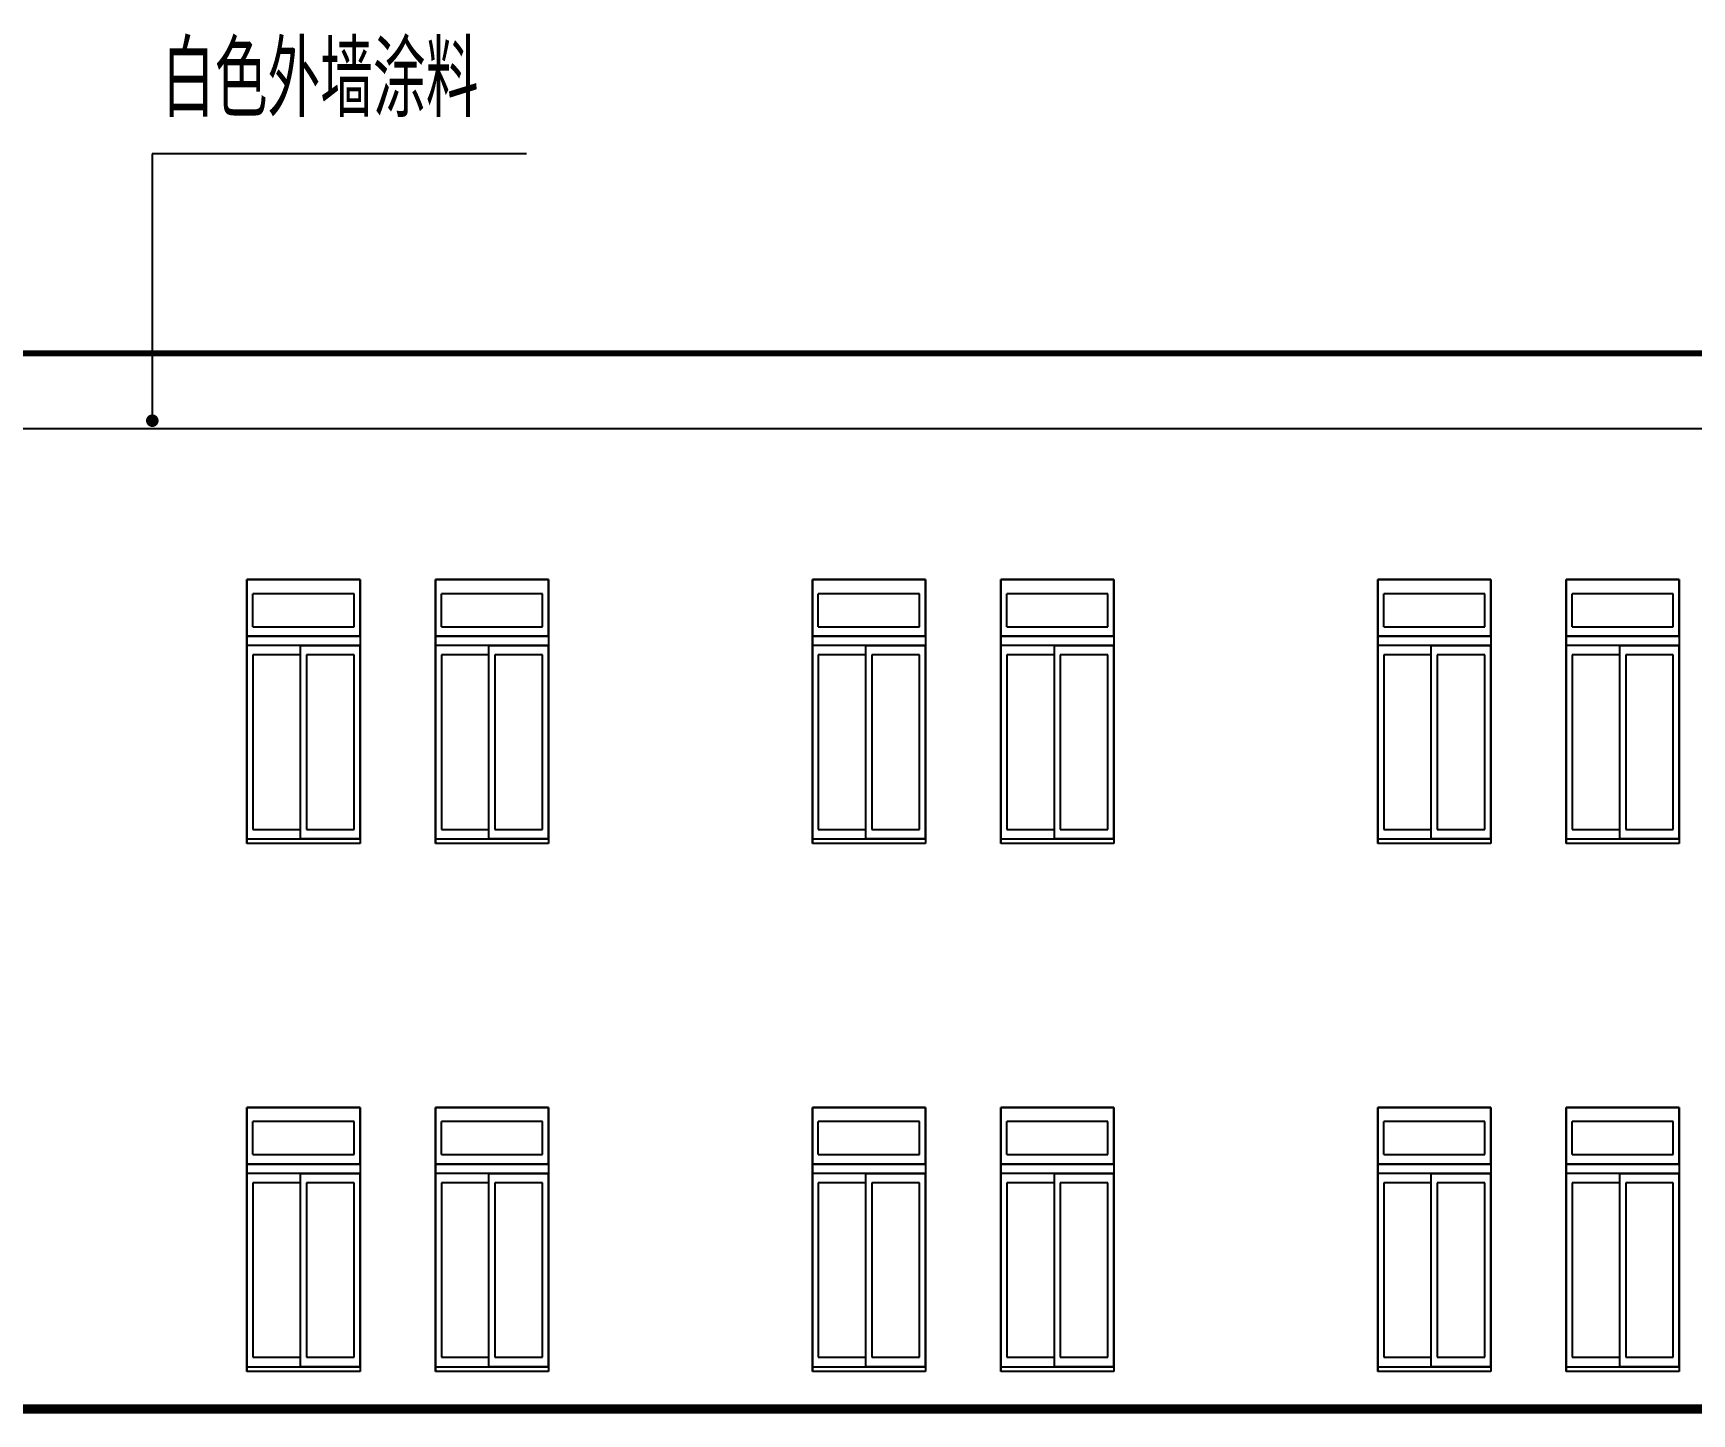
# Model space of a CAD drawing. Extents: x -55219 to 470149, y 494712 to 780039.
# Drawn here: x 2615 to 15817, y 523616 to 534600 of the extents above; entities that cross this region are included whole.
import ezdxf

# ---------------------------------------------------------------- set-up
doc = ezdxf.new("R2010")
doc.units = 0
doc.header["$LTSCALE"] = 1500
doc.header["$MEASUREMENT"] = 0
doc.layers.add('LVTRY', color=6, linetype='CONTINUOUS')
doc.styles.add('_HZTXT', font='txt.shx', dxfattribs={"width": 0.8, "bigfont": 'hztxt.shx'})

msp = doc.modelspace()

# ---------------------------------------------------------------- linework, layer by layer
at = {"layer": 'LVTRY', "color": 7}
for p, q in [((3563.5, 533640.7), (3563.5, 531517.1)), ((6540.5, 533640.7), (3563.5, 533640.7)), ((39766.9, 531453.3), (-15033.1, 531453.3)), ((4316.9, 529803.3), (4316.9, 530253.3)), ((4316.9, 529803.3), (4316.9, 530253.3)), ((4316.9, 530253.3), (4316.9, 529803.3)), ((4316.9, 529803.3), (4316.9, 530253.3)), ((4316.9, 530253.3), (4316.9, 529803.3)), ((5216.9, 530253.3), (4316.9, 530253.3)), ((5216.9, 530253.3), (4316.9, 530253.3)), ((4316.9, 530253.3), (5216.9, 530253.3)), ((5216.9, 530253.3), (4316.9, 530253.3)), ((5216.9, 530253.3), (4316.9, 530253.3)), ((4316.9, 530253.3), (4316.9, 528153.3)), ((4316.9, 530253.3), (4316.9, 529803.3)), ((4316.9, 530253.3), (4316.9, 529803.3)), ((4316.9, 530253.3), (4316.9, 529803.3)), ((4316.9, 530253.3), (4316.9, 529803.3)), ((4316.9, 529803.3), (4316.9, 530253.3)), ((4316.9, 530253.3), (4316.9, 528153.3)), ((5216.9, 530253.3), (5216.9, 529803.3)), ((5216.9, 530253.3), (5216.9, 529803.3)), ((5216.9, 530253.3), (5216.9, 529803.3)), ((5216.9, 530253.3), (5216.9, 529803.3)), ((5216.9, 529803.3), (5216.9, 530253.3)), ((5216.9, 530253.3), (5216.9, 528153.3)), ((5816.9, 529803.3), (5816.9, 530253.3)), ((5816.9, 529803.3), (5816.9, 530253.3)), ((5816.9, 530253.3), (5816.9, 529803.3)), ((5816.9, 529803.3), (5816.9, 530253.3)), ((5816.9, 530253.3), (5816.9, 529803.3)), ((6716.9, 530253.3), (5816.9, 530253.3)), ((6716.9, 530253.3), (5816.9, 530253.3)), ((5816.9, 530253.3), (6716.9, 530253.3)), ((6716.9, 530253.3), (5816.9, 530253.3)), ((6716.9, 530253.3), (5816.9, 530253.3)), ((5816.9, 530253.3), (5816.9, 528153.3)), ((6716.9, 530253.3), (6716.9, 529803.3)), ((6716.9, 530253.3), (6716.9, 529803.3)), ((6716.9, 530253.3), (6716.9, 529803.3)), ((6716.9, 530253.3), (6716.9, 529803.3)), ((6716.9, 529803.3), (6716.9, 530253.3)), ((6716.9, 530253.3), (6716.9, 528153.3)), ((8816.9, 529803.3), (8816.9, 530253.3)), ((8816.9, 529803.3), (8816.9, 530253.3)), ((8816.9, 530253.3), (8816.9, 529803.3)), ((8816.9, 529803.3), (8816.9, 530253.3)), ((8816.9, 530253.3), (8816.9, 529803.3)), ((9716.9, 530253.3), (8816.9, 530253.3)), ((9716.9, 530253.3), (8816.9, 530253.3)), ((8816.9, 530253.3), (9716.9, 530253.3)), ((9716.9, 530253.3), (8816.9, 530253.3)), ((9716.9, 530253.3), (8816.9, 530253.3)), ((8816.9, 530253.3), (8816.9, 528153.3)), ((8816.9, 530253.3), (8816.9, 529803.3)), ((8816.9, 530253.3), (8816.9, 529803.3)), ((8816.9, 530253.3), (8816.9, 529803.3)), ((8816.9, 530253.3), (8816.9, 529803.3)), ((8816.9, 529803.3), (8816.9, 530253.3)), ((8816.9, 530253.3), (8816.9, 528153.3)), ((9716.9, 530253.3), (9716.9, 529803.3)), ((9716.9, 530253.3), (9716.9, 529803.3)), ((9716.9, 530253.3), (9716.9, 529803.3)), ((9716.9, 530253.3), (9716.9, 529803.3)), ((9716.9, 529803.3), (9716.9, 530253.3)), ((9716.9, 530253.3), (9716.9, 528153.3)), ((10316.9, 529803.3), (10316.9, 530253.3)), ((10316.9, 529803.3), (10316.9, 530253.3)), ((10316.9, 530253.3), (10316.9, 529803.3)), ((10316.9, 529803.3), (10316.9, 530253.3)), ((10316.9, 530253.3), (10316.9, 529803.3)), ((11216.9, 530253.3), (10316.9, 530253.3)), ((11216.9, 530253.3), (10316.9, 530253.3)), ((10316.9, 530253.3), (11216.9, 530253.3)), ((11216.9, 530253.3), (10316.9, 530253.3)), ((11216.9, 530253.3), (10316.9, 530253.3)), ((10316.9, 530253.3), (10316.9, 528153.3)), ((11216.9, 530253.3), (11216.9, 529803.3)), ((11216.9, 530253.3), (11216.9, 529803.3)), ((11216.9, 530253.3), (11216.9, 529803.3)), ((11216.9, 530253.3), (11216.9, 529803.3)), ((11216.9, 529803.3), (11216.9, 530253.3)), ((11216.9, 530253.3), (11216.9, 528153.3)), ((13316.9, 529803.3), (13316.9, 530253.3)), ((13316.9, 529803.3), (13316.9, 530253.3)), ((13316.9, 530253.3), (13316.9, 529803.3)), ((13316.9, 529803.3), (13316.9, 530253.3)), ((13316.9, 530253.3), (13316.9, 529803.3)), ((14216.9, 530253.3), (13316.9, 530253.3)), ((14216.9, 530253.3), (13316.9, 530253.3)), ((13316.9, 530253.3), (14216.9, 530253.3)), ((14216.9, 530253.3), (13316.9, 530253.3)), ((14216.9, 530253.3), (13316.9, 530253.3)), ((13316.9, 530253.3), (13316.9, 528153.3)), ((13316.9, 530253.3), (13316.9, 529803.3)), ((13316.9, 530253.3), (13316.9, 529803.3)), ((13316.9, 530253.3), (13316.9, 529803.3)), ((13316.9, 530253.3), (13316.9, 529803.3)), ((13316.9, 529803.3), (13316.9, 530253.3)), ((13316.9, 530253.3), (13316.9, 528153.3)), ((14216.9, 530253.3), (14216.9, 529803.3)), ((14216.9, 530253.3), (14216.9, 529803.3)), ((14216.9, 530253.3), (14216.9, 529803.3)), ((14216.9, 530253.3), (14216.9, 529803.3)), ((14216.9, 529803.3), (14216.9, 530253.3)), ((14216.9, 530253.3), (14216.9, 528153.3)), ((14816.9, 529803.3), (14816.9, 530253.3)), ((14816.9, 529803.3), (14816.9, 530253.3)), ((14816.9, 530253.3), (14816.9, 529803.3)), ((14816.9, 529803.3), (14816.9, 530253.3)), ((14816.9, 530253.3), (14816.9, 529803.3)), ((15716.9, 530253.3), (14816.9, 530253.3)), ((15716.9, 530253.3), (14816.9, 530253.3)), ((14816.9, 530253.3), (15716.9, 530253.3)), ((15716.9, 530253.3), (14816.9, 530253.3)), ((15716.9, 530253.3), (14816.9, 530253.3)), ((14816.9, 530253.3), (14816.9, 528153.3)), ((15716.9, 530253.3), (15716.9, 529803.3)), ((15716.9, 530253.3), (15716.9, 529803.3)), ((15716.9, 530253.3), (15716.9, 529803.3)), ((15716.9, 530253.3), (15716.9, 529803.3)), ((15716.9, 529803.3), (15716.9, 530253.3)), ((15716.9, 530253.3), (15716.9, 528153.3)), ((4364.2, 529878.3), (4364.2, 530140.8)), ((4364.2, 529878.3), (4364.2, 530140.8)), ((5169.5, 530140.8), (4364.2, 530140.8)), ((5169.5, 530140.8), (4364.2, 530140.8)), ((5169.5, 529878.3), (5169.5, 530140.8)), ((5169.5, 529878.3), (5169.5, 530140.8)), ((5864.2, 529878.3), (5864.2, 530140.8)), ((5864.2, 529878.3), (5864.2, 530140.8)), ((6669.5, 530140.8), (5864.2, 530140.8)), ((6669.5, 530140.8), (5864.2, 530140.8)), ((6669.5, 529878.3), (6669.5, 530140.8)), ((6669.5, 529878.3), (6669.5, 530140.8)), ((8864.2, 529878.3), (8864.2, 530140.8)), ((8864.2, 529878.3), (8864.2, 530140.8)), ((9669.5, 530140.8), (8864.2, 530140.8)), ((9669.5, 530140.8), (8864.2, 530140.8)), ((9669.5, 529878.3), (9669.5, 530140.8)), ((9669.5, 529878.3), (9669.5, 530140.8)), ((10364.2, 529878.3), (10364.2, 530140.8)), ((10364.2, 529878.3), (10364.2, 530140.8)), ((11169.5, 530140.8), (10364.2, 530140.8)), ((11169.5, 530140.8), (10364.2, 530140.8)), ((11169.5, 529878.3), (11169.5, 530140.8)), ((11169.5, 529878.3), (11169.5, 530140.8)), ((13364.2, 529878.3), (13364.2, 530140.8)), ((13364.2, 529878.3), (13364.2, 530140.8)), ((14169.5, 530140.8), (13364.2, 530140.8)), ((14169.5, 530140.8), (13364.2, 530140.8)), ((14169.5, 529878.3), (14169.5, 530140.8)), ((14169.5, 529878.3), (14169.5, 530140.8)), ((14864.2, 529878.3), (14864.2, 530140.8)), ((14864.2, 529878.3), (14864.2, 530140.8)), ((15669.5, 530140.8), (14864.2, 530140.8)), ((15669.5, 530140.8), (14864.2, 530140.8)), ((15669.5, 529878.3), (15669.5, 530140.8)), ((15669.5, 529878.3), (15669.5, 530140.8)), ((5216.9, 529803.3), (4316.9, 529803.3)), ((5216.9, 529803.3), (4316.9, 529803.3)), ((4316.9, 529803.3), (5216.9, 529803.3)), ((4316.9, 528153.3), (4316.9, 529803.3)), ((4316.9, 528153.3), (4316.9, 529803.3)), ((4364.2, 529878.3), (5169.5, 529878.3)), ((4364.2, 529878.3), (5169.5, 529878.3)), ((5216.9, 529803.3), (5216.9, 528153.3)), ((5216.9, 529803.3), (5216.9, 528153.3)), ((6716.9, 529803.3), (5816.9, 529803.3)), ((6716.9, 529803.3), (5816.9, 529803.3)), ((5816.9, 529803.3), (6716.9, 529803.3)), ((5816.9, 528153.3), (5816.9, 529803.3)), ((5816.9, 528153.3), (5816.9, 529803.3)), ((5864.2, 529878.3), (6669.5, 529878.3)), ((5864.2, 529878.3), (6669.5, 529878.3)), ((6716.9, 529803.3), (6716.9, 528153.3)), ((6716.9, 529803.3), (6716.9, 528153.3)), ((9716.9, 529803.3), (8816.9, 529803.3)), ((9716.9, 529803.3), (8816.9, 529803.3)), ((8816.9, 529803.3), (9716.9, 529803.3)), ((8816.9, 528153.3), (8816.9, 529803.3)), ((8816.9, 528153.3), (8816.9, 529803.3)), ((8864.2, 529878.3), (9669.5, 529878.3)), ((8864.2, 529878.3), (9669.5, 529878.3)), ((9716.9, 529803.3), (9716.9, 528153.3)), ((9716.9, 529803.3), (9716.9, 528153.3)), ((11216.9, 529803.3), (10316.9, 529803.3)), ((11216.9, 529803.3), (10316.9, 529803.3)), ((10316.9, 529803.3), (11216.9, 529803.3)), ((10316.9, 528153.3), (10316.9, 529803.3)), ((10316.9, 528153.3), (10316.9, 529803.3)), ((10364.2, 529878.3), (11169.5, 529878.3)), ((10364.2, 529878.3), (11169.5, 529878.3)), ((11216.9, 529803.3), (11216.9, 528153.3)), ((11216.9, 529803.3), (11216.9, 528153.3)), ((14216.9, 529803.3), (13316.9, 529803.3)), ((14216.9, 529803.3), (13316.9, 529803.3)), ((13316.9, 529803.3), (14216.9, 529803.3)), ((13316.9, 528153.3), (13316.9, 529803.3)), ((13316.9, 528153.3), (13316.9, 529803.3)), ((13364.2, 529878.3), (14169.5, 529878.3)), ((13364.2, 529878.3), (14169.5, 529878.3)), ((14216.9, 529803.3), (14216.9, 528153.3)), ((14216.9, 529803.3), (14216.9, 528153.3)), ((15716.9, 529803.3), (14816.9, 529803.3)), ((15716.9, 529803.3), (14816.9, 529803.3)), ((14816.9, 529803.3), (15716.9, 529803.3)), ((14816.9, 528153.3), (14816.9, 529803.3)), ((14816.9, 528153.3), (14816.9, 529803.3)), ((14864.2, 529878.3), (15669.5, 529878.3)), ((14864.2, 529878.3), (15669.5, 529878.3)), ((15716.9, 529803.3), (15716.9, 528153.3)), ((15716.9, 529803.3), (15716.9, 528153.3)), ((5216.9, 529728.3), (4316.9, 529728.3)), ((5216.9, 529728.3), (4316.9, 529728.3)), ((4316.9, 529728.3), (4316.9, 528190.8)), ((4316.9, 529728.3), (4316.9, 528190.8)), ((4743.2, 529653.3), (4364.2, 529653.3)), ((4743.2, 529653.3), (4364.2, 529653.3)), ((4364.2, 529653.3), (4364.2, 528265.8)), ((4364.2, 529653.3), (4364.2, 528265.8)), ((4743.2, 529728.3), (5216.9, 529728.3)), ((4743.2, 528190.8), (4743.2, 529728.3)), ((4743.2, 528190.8), (4743.2, 529728.3)), ((5169.5, 529653.3), (4790.6, 529653.3)), ((5169.5, 529653.3), (4790.6, 529653.3)), ((4790.6, 529653.3), (4790.6, 528265.8)), ((4790.6, 529653.3), (4790.6, 528265.8)), ((5169.5, 528265.8), (5169.5, 529653.3)), ((5169.5, 528265.8), (5169.5, 529653.3)), ((5216.9, 529728.3), (5216.9, 528190.8)), ((5216.9, 529728.3), (5216.9, 528190.8)), ((5216.9, 528190.8), (5216.9, 529728.3)), ((6716.9, 529728.3), (5816.9, 529728.3)), ((6716.9, 529728.3), (5816.9, 529728.3)), ((5816.9, 529728.3), (5816.9, 528190.8)), ((5816.9, 529728.3), (5816.9, 528190.8)), ((6243.2, 529653.3), (5864.2, 529653.3)), ((6243.2, 529653.3), (5864.2, 529653.3)), ((5864.2, 529653.3), (5864.2, 528265.8)), ((5864.2, 529653.3), (5864.2, 528265.8)), ((6243.2, 529728.3), (6716.9, 529728.3)), ((6243.2, 528190.8), (6243.2, 529728.3)), ((6243.2, 528190.8), (6243.2, 529728.3)), ((6669.5, 529653.3), (6290.6, 529653.3)), ((6669.5, 529653.3), (6290.6, 529653.3)), ((6290.6, 529653.3), (6290.6, 528265.8)), ((6290.6, 529653.3), (6290.6, 528265.8)), ((6669.5, 528265.8), (6669.5, 529653.3)), ((6669.5, 528265.8), (6669.5, 529653.3)), ((6716.9, 529728.3), (6716.9, 528190.8)), ((6716.9, 529728.3), (6716.9, 528190.8)), ((6716.9, 528190.8), (6716.9, 529728.3)), ((9716.9, 529728.3), (8816.9, 529728.3)), ((9716.9, 529728.3), (8816.9, 529728.3)), ((8816.9, 529728.3), (8816.9, 528190.8)), ((8816.9, 529728.3), (8816.9, 528190.8)), ((9243.2, 529653.3), (8864.2, 529653.3)), ((9243.2, 529653.3), (8864.2, 529653.3)), ((8864.2, 529653.3), (8864.2, 528265.8)), ((8864.2, 529653.3), (8864.2, 528265.8)), ((9243.2, 529728.3), (9716.9, 529728.3)), ((9243.2, 528190.8), (9243.2, 529728.3)), ((9243.2, 528190.8), (9243.2, 529728.3)), ((9669.5, 529653.3), (9290.6, 529653.3)), ((9669.5, 529653.3), (9290.6, 529653.3)), ((9290.6, 529653.3), (9290.6, 528265.8)), ((9290.6, 529653.3), (9290.6, 528265.8)), ((9669.5, 528265.8), (9669.5, 529653.3)), ((9669.5, 528265.8), (9669.5, 529653.3)), ((9716.9, 529728.3), (9716.9, 528190.8)), ((9716.9, 529728.3), (9716.9, 528190.8)), ((9716.9, 528190.8), (9716.9, 529728.3)), ((11216.9, 529728.3), (10316.9, 529728.3)), ((11216.9, 529728.3), (10316.9, 529728.3)), ((10316.9, 529728.3), (10316.9, 528190.8)), ((10316.9, 529728.3), (10316.9, 528190.8)), ((10743.2, 529653.3), (10364.2, 529653.3)), ((10743.2, 529653.3), (10364.2, 529653.3)), ((10364.2, 529653.3), (10364.2, 528265.8)), ((10364.2, 529653.3), (10364.2, 528265.8)), ((10743.2, 529728.3), (11216.9, 529728.3)), ((10743.2, 528190.8), (10743.2, 529728.3)), ((10743.2, 528190.8), (10743.2, 529728.3)), ((11169.5, 529653.3), (10790.6, 529653.3)), ((11169.5, 529653.3), (10790.6, 529653.3)), ((10790.6, 529653.3), (10790.6, 528265.8)), ((10790.6, 529653.3), (10790.6, 528265.8)), ((11169.5, 528265.8), (11169.5, 529653.3)), ((11169.5, 528265.8), (11169.5, 529653.3)), ((11216.9, 529728.3), (11216.9, 528190.8)), ((11216.9, 529728.3), (11216.9, 528190.8)), ((11216.9, 528190.8), (11216.9, 529728.3)), ((14216.9, 529728.3), (13316.9, 529728.3)), ((14216.9, 529728.3), (13316.9, 529728.3)), ((13316.9, 529728.3), (13316.9, 528190.8)), ((13316.9, 529728.3), (13316.9, 528190.8)), ((13743.2, 529653.3), (13364.2, 529653.3)), ((13743.2, 529653.3), (13364.2, 529653.3)), ((13364.2, 529653.3), (13364.2, 528265.8)), ((13364.2, 529653.3), (13364.2, 528265.8)), ((13743.2, 529728.3), (14216.9, 529728.3)), ((13743.2, 528190.8), (13743.2, 529728.3)), ((13743.2, 528190.8), (13743.2, 529728.3)), ((14169.5, 529653.3), (13790.6, 529653.3)), ((14169.5, 529653.3), (13790.6, 529653.3)), ((13790.6, 529653.3), (13790.6, 528265.8)), ((13790.6, 529653.3), (13790.6, 528265.8)), ((14169.5, 528265.8), (14169.5, 529653.3)), ((14169.5, 528265.8), (14169.5, 529653.3)), ((14216.9, 529728.3), (14216.9, 528190.8)), ((14216.9, 529728.3), (14216.9, 528190.8)), ((14216.9, 528190.8), (14216.9, 529728.3)), ((15716.9, 529728.3), (14816.9, 529728.3)), ((15716.9, 529728.3), (14816.9, 529728.3)), ((14816.9, 529728.3), (14816.9, 528190.8)), ((14816.9, 529728.3), (14816.9, 528190.8)), ((15243.2, 529653.3), (14864.2, 529653.3)), ((15243.2, 529653.3), (14864.2, 529653.3)), ((14864.2, 529653.3), (14864.2, 528265.8)), ((14864.2, 529653.3), (14864.2, 528265.8)), ((15243.2, 529728.3), (15716.9, 529728.3)), ((15243.2, 528190.8), (15243.2, 529728.3)), ((15243.2, 528190.8), (15243.2, 529728.3)), ((15669.5, 529653.3), (15290.6, 529653.3)), ((15669.5, 529653.3), (15290.6, 529653.3)), ((15290.6, 529653.3), (15290.6, 528265.8)), ((15290.6, 529653.3), (15290.6, 528265.8)), ((15669.5, 528265.8), (15669.5, 529653.3)), ((15669.5, 528265.8), (15669.5, 529653.3)), ((15716.9, 529728.3), (15716.9, 528190.8)), ((15716.9, 529728.3), (15716.9, 528190.8)), ((15716.9, 528190.8), (15716.9, 529728.3)), ((4364.2, 528265.8), (4743.2, 528265.8)), ((4364.2, 528265.8), (4743.2, 528265.8)), ((4790.6, 528265.8), (5169.5, 528265.8)), ((4790.6, 528265.8), (5169.5, 528265.8)), ((5864.2, 528265.8), (6243.2, 528265.8)), ((5864.2, 528265.8), (6243.2, 528265.8)), ((6290.6, 528265.8), (6669.5, 528265.8)), ((6290.6, 528265.8), (6669.5, 528265.8)), ((8864.2, 528265.8), (9243.2, 528265.8)), ((8864.2, 528265.8), (9243.2, 528265.8)), ((9290.6, 528265.8), (9669.5, 528265.8)), ((9290.6, 528265.8), (9669.5, 528265.8)), ((10364.2, 528265.8), (10743.2, 528265.8)), ((10364.2, 528265.8), (10743.2, 528265.8)), ((10790.6, 528265.8), (11169.5, 528265.8)), ((10790.6, 528265.8), (11169.5, 528265.8)), ((13364.2, 528265.8), (13743.2, 528265.8)), ((13364.2, 528265.8), (13743.2, 528265.8)), ((13790.6, 528265.8), (14169.5, 528265.8)), ((13790.6, 528265.8), (14169.5, 528265.8)), ((14864.2, 528265.8), (15243.2, 528265.8)), ((14864.2, 528265.8), (15243.2, 528265.8)), ((15290.6, 528265.8), (15669.5, 528265.8)), ((15290.6, 528265.8), (15669.5, 528265.8)), ((4316.9, 528190.8), (5216.9, 528190.8)), ((4316.9, 528190.8), (5216.9, 528190.8)), ((4316.9, 528153.3), (4316.9, 528153.3)), ((5216.9, 528153.3), (4316.9, 528153.3)), ((5216.9, 528153.3), (4316.9, 528153.3)), ((5216.9, 528153.3), (4316.9, 528153.3)), ((5216.9, 528190.8), (4743.2, 528190.8)), ((5816.9, 528190.8), (6716.9, 528190.8)), ((5816.9, 528190.8), (6716.9, 528190.8)), ((5816.9, 528153.3), (5816.9, 528153.3)), ((6716.9, 528153.3), (5816.9, 528153.3)), ((6716.9, 528153.3), (5816.9, 528153.3)), ((6716.9, 528153.3), (5816.9, 528153.3)), ((6716.9, 528190.8), (6243.2, 528190.8)), ((8816.9, 528190.8), (9716.9, 528190.8)), ((8816.9, 528190.8), (9716.9, 528190.8)), ((8816.9, 528153.3), (8816.9, 528153.3)), ((9716.9, 528153.3), (8816.9, 528153.3)), ((9716.9, 528153.3), (8816.9, 528153.3)), ((9716.9, 528153.3), (8816.9, 528153.3)), ((9716.9, 528190.8), (9243.2, 528190.8)), ((10316.9, 528190.8), (11216.9, 528190.8)), ((10316.9, 528190.8), (11216.9, 528190.8)), ((10316.9, 528153.3), (10316.9, 528153.3)), ((11216.9, 528153.3), (10316.9, 528153.3)), ((11216.9, 528153.3), (10316.9, 528153.3)), ((11216.9, 528153.3), (10316.9, 528153.3)), ((11216.9, 528190.8), (10743.2, 528190.8)), ((13316.9, 528190.8), (14216.9, 528190.8)), ((13316.9, 528190.8), (14216.9, 528190.8)), ((13316.9, 528153.3), (13316.9, 528153.3)), ((14216.9, 528153.3), (13316.9, 528153.3)), ((14216.9, 528153.3), (13316.9, 528153.3)), ((14216.9, 528153.3), (13316.9, 528153.3)), ((14216.9, 528190.8), (13743.2, 528190.8)), ((14816.9, 528190.8), (15716.9, 528190.8)), ((14816.9, 528190.8), (15716.9, 528190.8)), ((14816.9, 528153.3), (14816.9, 528153.3)), ((15716.9, 528153.3), (14816.9, 528153.3)), ((15716.9, 528153.3), (14816.9, 528153.3)), ((15716.9, 528153.3), (14816.9, 528153.3)), ((15716.9, 528190.8), (15243.2, 528190.8)), ((4316.9, 526053.3), (4316.9, 523953.3)), ((4316.9, 525603.3), (4316.9, 526053.3)), ((4316.9, 526053.3), (4316.9, 525603.3)), ((4316.9, 526053.3), (4316.9, 525603.3)), ((4316.9, 526053.3), (4316.9, 525603.3)), ((4316.9, 526053.3), (4316.9, 525603.3)), ((4316.9, 526053.3), (4316.9, 523953.3)), ((5216.9, 526053.3), (4316.9, 526053.3)), ((5216.9, 526053.3), (4316.9, 526053.3)), ((4316.9, 526053.3), (5216.9, 526053.3)), ((5216.9, 526053.3), (4316.9, 526053.3)), ((5216.9, 526053.3), (4316.9, 526053.3)), ((4316.9, 526053.3), (4316.9, 525603.3)), ((4316.9, 525603.3), (4316.9, 526053.3)), ((4316.9, 526053.3), (4316.9, 525603.3)), ((4316.9, 525603.3), (4316.9, 526053.3)), ((4316.9, 525603.3), (4316.9, 526053.3)), ((5216.9, 526053.3), (5216.9, 523953.3)), ((5216.9, 525603.3), (5216.9, 526053.3)), ((5216.9, 526053.3), (5216.9, 525603.3)), ((5216.9, 526053.3), (5216.9, 525603.3)), ((5216.9, 526053.3), (5216.9, 525603.3)), ((5216.9, 526053.3), (5216.9, 525603.3)), ((5816.9, 526053.3), (5816.9, 523953.3)), ((6716.9, 526053.3), (5816.9, 526053.3)), ((6716.9, 526053.3), (5816.9, 526053.3)), ((5816.9, 526053.3), (6716.9, 526053.3)), ((6716.9, 526053.3), (5816.9, 526053.3)), ((6716.9, 526053.3), (5816.9, 526053.3)), ((5816.9, 526053.3), (5816.9, 525603.3)), ((5816.9, 525603.3), (5816.9, 526053.3)), ((5816.9, 526053.3), (5816.9, 525603.3)), ((5816.9, 525603.3), (5816.9, 526053.3)), ((5816.9, 525603.3), (5816.9, 526053.3)), ((6716.9, 526053.3), (6716.9, 523953.3)), ((6716.9, 525603.3), (6716.9, 526053.3)), ((6716.9, 526053.3), (6716.9, 525603.3)), ((6716.9, 526053.3), (6716.9, 525603.3)), ((6716.9, 526053.3), (6716.9, 525603.3)), ((6716.9, 526053.3), (6716.9, 525603.3)), ((8816.9, 526053.3), (8816.9, 523953.3)), ((8816.9, 525603.3), (8816.9, 526053.3)), ((8816.9, 526053.3), (8816.9, 525603.3)), ((8816.9, 526053.3), (8816.9, 525603.3)), ((8816.9, 526053.3), (8816.9, 525603.3)), ((8816.9, 526053.3), (8816.9, 525603.3)), ((8816.9, 526053.3), (8816.9, 523953.3)), ((9716.9, 526053.3), (8816.9, 526053.3)), ((9716.9, 526053.3), (8816.9, 526053.3)), ((8816.9, 526053.3), (9716.9, 526053.3)), ((9716.9, 526053.3), (8816.9, 526053.3)), ((9716.9, 526053.3), (8816.9, 526053.3)), ((8816.9, 526053.3), (8816.9, 525603.3)), ((8816.9, 525603.3), (8816.9, 526053.3)), ((8816.9, 526053.3), (8816.9, 525603.3)), ((8816.9, 525603.3), (8816.9, 526053.3)), ((8816.9, 525603.3), (8816.9, 526053.3)), ((9716.9, 526053.3), (9716.9, 523953.3)), ((9716.9, 525603.3), (9716.9, 526053.3)), ((9716.9, 526053.3), (9716.9, 525603.3)), ((9716.9, 526053.3), (9716.9, 525603.3)), ((9716.9, 526053.3), (9716.9, 525603.3)), ((9716.9, 526053.3), (9716.9, 525603.3)), ((10316.9, 526053.3), (10316.9, 523953.3)), ((11216.9, 526053.3), (10316.9, 526053.3)), ((11216.9, 526053.3), (10316.9, 526053.3)), ((10316.9, 526053.3), (11216.9, 526053.3)), ((11216.9, 526053.3), (10316.9, 526053.3)), ((11216.9, 526053.3), (10316.9, 526053.3)), ((10316.9, 526053.3), (10316.9, 525603.3)), ((10316.9, 525603.3), (10316.9, 526053.3)), ((10316.9, 526053.3), (10316.9, 525603.3)), ((10316.9, 525603.3), (10316.9, 526053.3)), ((10316.9, 525603.3), (10316.9, 526053.3)), ((11216.9, 526053.3), (11216.9, 523953.3)), ((11216.9, 525603.3), (11216.9, 526053.3)), ((11216.9, 526053.3), (11216.9, 525603.3)), ((11216.9, 526053.3), (11216.9, 525603.3)), ((11216.9, 526053.3), (11216.9, 525603.3)), ((11216.9, 526053.3), (11216.9, 525603.3)), ((13316.9, 526053.3), (13316.9, 523953.3)), ((13316.9, 525603.3), (13316.9, 526053.3)), ((13316.9, 526053.3), (13316.9, 525603.3)), ((13316.9, 526053.3), (13316.9, 525603.3)), ((13316.9, 526053.3), (13316.9, 525603.3)), ((13316.9, 526053.3), (13316.9, 525603.3)), ((13316.9, 526053.3), (13316.9, 523953.3)), ((14216.9, 526053.3), (13316.9, 526053.3)), ((14216.9, 526053.3), (13316.9, 526053.3)), ((13316.9, 526053.3), (14216.9, 526053.3)), ((14216.9, 526053.3), (13316.9, 526053.3)), ((14216.9, 526053.3), (13316.9, 526053.3)), ((13316.9, 526053.3), (13316.9, 525603.3)), ((13316.9, 525603.3), (13316.9, 526053.3)), ((13316.9, 526053.3), (13316.9, 525603.3)), ((13316.9, 525603.3), (13316.9, 526053.3)), ((13316.9, 525603.3), (13316.9, 526053.3)), ((14216.9, 526053.3), (14216.9, 523953.3)), ((14216.9, 525603.3), (14216.9, 526053.3)), ((14216.9, 526053.3), (14216.9, 525603.3)), ((14216.9, 526053.3), (14216.9, 525603.3)), ((14216.9, 526053.3), (14216.9, 525603.3)), ((14216.9, 526053.3), (14216.9, 525603.3)), ((14816.9, 526053.3), (14816.9, 523953.3)), ((15716.9, 526053.3), (14816.9, 526053.3)), ((15716.9, 526053.3), (14816.9, 526053.3)), ((14816.9, 526053.3), (15716.9, 526053.3)), ((15716.9, 526053.3), (14816.9, 526053.3)), ((15716.9, 526053.3), (14816.9, 526053.3)), ((14816.9, 526053.3), (14816.9, 525603.3)), ((14816.9, 525603.3), (14816.9, 526053.3)), ((14816.9, 526053.3), (14816.9, 525603.3)), ((14816.9, 525603.3), (14816.9, 526053.3)), ((14816.9, 525603.3), (14816.9, 526053.3)), ((15716.9, 526053.3), (15716.9, 523953.3)), ((15716.9, 525603.3), (15716.9, 526053.3)), ((15716.9, 526053.3), (15716.9, 525603.3)), ((15716.9, 526053.3), (15716.9, 525603.3)), ((15716.9, 526053.3), (15716.9, 525603.3)), ((15716.9, 526053.3), (15716.9, 525603.3)), ((5169.5, 525940.8), (4364.2, 525940.8)), ((5169.5, 525940.8), (4364.2, 525940.8)), ((4364.2, 525678.3), (4364.2, 525940.8)), ((4364.2, 525678.3), (4364.2, 525940.8)), ((5169.5, 525678.3), (5169.5, 525940.8)), ((5169.5, 525678.3), (5169.5, 525940.8)), ((6669.5, 525940.8), (5864.2, 525940.8)), ((6669.5, 525940.8), (5864.2, 525940.8)), ((5864.2, 525678.3), (5864.2, 525940.8)), ((5864.2, 525678.3), (5864.2, 525940.8)), ((6669.5, 525678.3), (6669.5, 525940.8)), ((6669.5, 525678.3), (6669.5, 525940.8)), ((9669.5, 525940.8), (8864.2, 525940.8)), ((9669.5, 525940.8), (8864.2, 525940.8)), ((8864.2, 525678.3), (8864.2, 525940.8)), ((8864.2, 525678.3), (8864.2, 525940.8)), ((9669.5, 525678.3), (9669.5, 525940.8)), ((9669.5, 525678.3), (9669.5, 525940.8)), ((11169.5, 525940.8), (10364.2, 525940.8)), ((11169.5, 525940.8), (10364.2, 525940.8)), ((10364.2, 525678.3), (10364.2, 525940.8)), ((10364.2, 525678.3), (10364.2, 525940.8)), ((11169.5, 525678.3), (11169.5, 525940.8)), ((11169.5, 525678.3), (11169.5, 525940.8)), ((14169.5, 525940.8), (13364.2, 525940.8)), ((14169.5, 525940.8), (13364.2, 525940.8)), ((13364.2, 525678.3), (13364.2, 525940.8)), ((13364.2, 525678.3), (13364.2, 525940.8)), ((14169.5, 525678.3), (14169.5, 525940.8)), ((14169.5, 525678.3), (14169.5, 525940.8)), ((15669.5, 525940.8), (14864.2, 525940.8)), ((15669.5, 525940.8), (14864.2, 525940.8)), ((14864.2, 525678.3), (14864.2, 525940.8)), ((14864.2, 525678.3), (14864.2, 525940.8)), ((15669.5, 525678.3), (15669.5, 525940.8)), ((15669.5, 525678.3), (15669.5, 525940.8)), ((4316.9, 523953.3), (4316.9, 525603.3)), ((4316.9, 523953.3), (4316.9, 525603.3)), ((4316.9, 525603.3), (5216.9, 525603.3)), ((5216.9, 525603.3), (4316.9, 525603.3)), ((5216.9, 525603.3), (4316.9, 525603.3)), ((4364.2, 525678.3), (5169.5, 525678.3)), ((4364.2, 525678.3), (5169.5, 525678.3)), ((5216.9, 525603.3), (5216.9, 523953.3)), ((5216.9, 525603.3), (5216.9, 523953.3)), ((5816.9, 523953.3), (5816.9, 525603.3)), ((5816.9, 523953.3), (5816.9, 525603.3)), ((5816.9, 525603.3), (6716.9, 525603.3)), ((6716.9, 525603.3), (5816.9, 525603.3)), ((6716.9, 525603.3), (5816.9, 525603.3)), ((5864.2, 525678.3), (6669.5, 525678.3)), ((5864.2, 525678.3), (6669.5, 525678.3)), ((6716.9, 525603.3), (6716.9, 523953.3)), ((6716.9, 525603.3), (6716.9, 523953.3)), ((8816.9, 523953.3), (8816.9, 525603.3)), ((8816.9, 523953.3), (8816.9, 525603.3)), ((8816.9, 525603.3), (9716.9, 525603.3)), ((9716.9, 525603.3), (8816.9, 525603.3)), ((9716.9, 525603.3), (8816.9, 525603.3)), ((8864.2, 525678.3), (9669.5, 525678.3)), ((8864.2, 525678.3), (9669.5, 525678.3)), ((9716.9, 525603.3), (9716.9, 523953.3)), ((9716.9, 525603.3), (9716.9, 523953.3)), ((10316.9, 523953.3), (10316.9, 525603.3)), ((10316.9, 523953.3), (10316.9, 525603.3)), ((10316.9, 525603.3), (11216.9, 525603.3)), ((11216.9, 525603.3), (10316.9, 525603.3)), ((11216.9, 525603.3), (10316.9, 525603.3)), ((10364.2, 525678.3), (11169.5, 525678.3)), ((10364.2, 525678.3), (11169.5, 525678.3)), ((11216.9, 525603.3), (11216.9, 523953.3)), ((11216.9, 525603.3), (11216.9, 523953.3)), ((13316.9, 523953.3), (13316.9, 525603.3)), ((13316.9, 523953.3), (13316.9, 525603.3)), ((13316.9, 525603.3), (14216.9, 525603.3)), ((14216.9, 525603.3), (13316.9, 525603.3)), ((14216.9, 525603.3), (13316.9, 525603.3)), ((13364.2, 525678.3), (14169.5, 525678.3)), ((13364.2, 525678.3), (14169.5, 525678.3)), ((14216.9, 525603.3), (14216.9, 523953.3)), ((14216.9, 525603.3), (14216.9, 523953.3)), ((14816.9, 523953.3), (14816.9, 525603.3)), ((14816.9, 523953.3), (14816.9, 525603.3)), ((14816.9, 525603.3), (15716.9, 525603.3)), ((15716.9, 525603.3), (14816.9, 525603.3)), ((15716.9, 525603.3), (14816.9, 525603.3)), ((14864.2, 525678.3), (15669.5, 525678.3)), ((14864.2, 525678.3), (15669.5, 525678.3)), ((15716.9, 525603.3), (15716.9, 523953.3)), ((15716.9, 525603.3), (15716.9, 523953.3)), ((4316.9, 525528.3), (4316.9, 523990.8)), ((4316.9, 525528.3), (4316.9, 523990.8)), ((5216.9, 525528.3), (4316.9, 525528.3)), ((5216.9, 525528.3), (4316.9, 525528.3)), ((4364.2, 525453.3), (4364.2, 524065.8)), ((4364.2, 525453.3), (4364.2, 524065.8)), ((4743.2, 525453.3), (4364.2, 525453.3)), ((4743.2, 525453.3), (4364.2, 525453.3)), ((4743.2, 523990.8), (4743.2, 525528.3)), ((4743.2, 523990.8), (4743.2, 525528.3)), ((4743.2, 525528.3), (5216.9, 525528.3)), ((4790.6, 525453.3), (4790.6, 524065.8)), ((4790.6, 525453.3), (4790.6, 524065.8)), ((5169.5, 525453.3), (4790.6, 525453.3)), ((5169.5, 525453.3), (4790.6, 525453.3)), ((5169.5, 524065.8), (5169.5, 525453.3)), ((5169.5, 524065.8), (5169.5, 525453.3)), ((5216.9, 523990.8), (5216.9, 525528.3)), ((5216.9, 525528.3), (5216.9, 523990.8)), ((5216.9, 525528.3), (5216.9, 523990.8)), ((5816.9, 525528.3), (5816.9, 523990.8)), ((5816.9, 525528.3), (5816.9, 523990.8)), ((6716.9, 525528.3), (5816.9, 525528.3)), ((6716.9, 525528.3), (5816.9, 525528.3)), ((5864.2, 525453.3), (5864.2, 524065.8)), ((5864.2, 525453.3), (5864.2, 524065.8)), ((6243.2, 525453.3), (5864.2, 525453.3)), ((6243.2, 525453.3), (5864.2, 525453.3)), ((6243.2, 523990.8), (6243.2, 525528.3)), ((6243.2, 523990.8), (6243.2, 525528.3)), ((6243.2, 525528.3), (6716.9, 525528.3)), ((6290.6, 525453.3), (6290.6, 524065.8)), ((6290.6, 525453.3), (6290.6, 524065.8)), ((6669.5, 525453.3), (6290.6, 525453.3)), ((6669.5, 525453.3), (6290.6, 525453.3)), ((6669.5, 524065.8), (6669.5, 525453.3)), ((6669.5, 524065.8), (6669.5, 525453.3)), ((6716.9, 523990.8), (6716.9, 525528.3)), ((6716.9, 525528.3), (6716.9, 523990.8)), ((6716.9, 525528.3), (6716.9, 523990.8)), ((8816.9, 525528.3), (8816.9, 523990.8)), ((8816.9, 525528.3), (8816.9, 523990.8)), ((9716.9, 525528.3), (8816.9, 525528.3)), ((9716.9, 525528.3), (8816.9, 525528.3)), ((8864.2, 525453.3), (8864.2, 524065.8)), ((8864.2, 525453.3), (8864.2, 524065.8)), ((9243.2, 525453.3), (8864.2, 525453.3)), ((9243.2, 525453.3), (8864.2, 525453.3)), ((9243.2, 523990.8), (9243.2, 525528.3)), ((9243.2, 523990.8), (9243.2, 525528.3)), ((9243.2, 525528.3), (9716.9, 525528.3)), ((9290.6, 525453.3), (9290.6, 524065.8)), ((9290.6, 525453.3), (9290.6, 524065.8)), ((9669.5, 525453.3), (9290.6, 525453.3)), ((9669.5, 525453.3), (9290.6, 525453.3)), ((9669.5, 524065.8), (9669.5, 525453.3)), ((9669.5, 524065.8), (9669.5, 525453.3)), ((9716.9, 523990.8), (9716.9, 525528.3)), ((9716.9, 525528.3), (9716.9, 523990.8)), ((9716.9, 525528.3), (9716.9, 523990.8)), ((10316.9, 525528.3), (10316.9, 523990.8)), ((10316.9, 525528.3), (10316.9, 523990.8)), ((11216.9, 525528.3), (10316.9, 525528.3)), ((11216.9, 525528.3), (10316.9, 525528.3)), ((10364.2, 525453.3), (10364.2, 524065.8)), ((10364.2, 525453.3), (10364.2, 524065.8)), ((10743.2, 525453.3), (10364.2, 525453.3)), ((10743.2, 525453.3), (10364.2, 525453.3)), ((10743.2, 523990.8), (10743.2, 525528.3)), ((10743.2, 523990.8), (10743.2, 525528.3)), ((10743.2, 525528.3), (11216.9, 525528.3)), ((10790.6, 525453.3), (10790.6, 524065.8)), ((10790.6, 525453.3), (10790.6, 524065.8)), ((11169.5, 525453.3), (10790.6, 525453.3)), ((11169.5, 525453.3), (10790.6, 525453.3)), ((11169.5, 524065.8), (11169.5, 525453.3)), ((11169.5, 524065.8), (11169.5, 525453.3)), ((11216.9, 523990.8), (11216.9, 525528.3)), ((11216.9, 525528.3), (11216.9, 523990.8)), ((11216.9, 525528.3), (11216.9, 523990.8)), ((13316.9, 525528.3), (13316.9, 523990.8)), ((13316.9, 525528.3), (13316.9, 523990.8)), ((14216.9, 525528.3), (13316.9, 525528.3)), ((14216.9, 525528.3), (13316.9, 525528.3)), ((13364.2, 525453.3), (13364.2, 524065.8)), ((13364.2, 525453.3), (13364.2, 524065.8)), ((13743.2, 525453.3), (13364.2, 525453.3)), ((13743.2, 525453.3), (13364.2, 525453.3)), ((13743.2, 523990.8), (13743.2, 525528.3)), ((13743.2, 523990.8), (13743.2, 525528.3)), ((13743.2, 525528.3), (14216.9, 525528.3)), ((13790.6, 525453.3), (13790.6, 524065.8)), ((13790.6, 525453.3), (13790.6, 524065.8)), ((14169.5, 525453.3), (13790.6, 525453.3)), ((14169.5, 525453.3), (13790.6, 525453.3)), ((14169.5, 524065.8), (14169.5, 525453.3)), ((14169.5, 524065.8), (14169.5, 525453.3)), ((14216.9, 523990.8), (14216.9, 525528.3)), ((14216.9, 525528.3), (14216.9, 523990.8)), ((14216.9, 525528.3), (14216.9, 523990.8)), ((14816.9, 525528.3), (14816.9, 523990.8)), ((14816.9, 525528.3), (14816.9, 523990.8)), ((15716.9, 525528.3), (14816.9, 525528.3)), ((15716.9, 525528.3), (14816.9, 525528.3)), ((14864.2, 525453.3), (14864.2, 524065.8)), ((14864.2, 525453.3), (14864.2, 524065.8)), ((15243.2, 525453.3), (14864.2, 525453.3)), ((15243.2, 525453.3), (14864.2, 525453.3)), ((15243.2, 523990.8), (15243.2, 525528.3)), ((15243.2, 523990.8), (15243.2, 525528.3)), ((15243.2, 525528.3), (15716.9, 525528.3)), ((15290.6, 525453.3), (15290.6, 524065.8)), ((15290.6, 525453.3), (15290.6, 524065.8)), ((15669.5, 525453.3), (15290.6, 525453.3)), ((15669.5, 525453.3), (15290.6, 525453.3)), ((15669.5, 524065.8), (15669.5, 525453.3)), ((15669.5, 524065.8), (15669.5, 525453.3)), ((15716.9, 523990.8), (15716.9, 525528.3)), ((15716.9, 525528.3), (15716.9, 523990.8)), ((15716.9, 525528.3), (15716.9, 523990.8)), ((4316.9, 523990.8), (5216.9, 523990.8)), ((4316.9, 523990.8), (5216.9, 523990.8)), ((4364.2, 524065.8), (4743.2, 524065.8)), ((4364.2, 524065.8), (4743.2, 524065.8)), ((5216.9, 523990.8), (4743.2, 523990.8)), ((4790.6, 524065.8), (5169.5, 524065.8)), ((4790.6, 524065.8), (5169.5, 524065.8)), ((5816.9, 523990.8), (6716.9, 523990.8)), ((5816.9, 523990.8), (6716.9, 523990.8)), ((5864.2, 524065.8), (6243.2, 524065.8)), ((5864.2, 524065.8), (6243.2, 524065.8)), ((6716.9, 523990.8), (6243.2, 523990.8)), ((6290.6, 524065.8), (6669.5, 524065.8)), ((6290.6, 524065.8), (6669.5, 524065.8)), ((8816.9, 523990.8), (9716.9, 523990.8)), ((8816.9, 523990.8), (9716.9, 523990.8)), ((8864.2, 524065.8), (9243.2, 524065.8)), ((8864.2, 524065.8), (9243.2, 524065.8)), ((9716.9, 523990.8), (9243.2, 523990.8)), ((9290.6, 524065.8), (9669.5, 524065.8)), ((9290.6, 524065.8), (9669.5, 524065.8)), ((10316.9, 523990.8), (11216.9, 523990.8)), ((10316.9, 523990.8), (11216.9, 523990.8)), ((10364.2, 524065.8), (10743.2, 524065.8)), ((10364.2, 524065.8), (10743.2, 524065.8)), ((11216.9, 523990.8), (10743.2, 523990.8)), ((10790.6, 524065.8), (11169.5, 524065.8)), ((10790.6, 524065.8), (11169.5, 524065.8)), ((13316.9, 523990.8), (14216.9, 523990.8)), ((13316.9, 523990.8), (14216.9, 523990.8)), ((13364.2, 524065.8), (13743.2, 524065.8)), ((13364.2, 524065.8), (13743.2, 524065.8)), ((14216.9, 523990.8), (13743.2, 523990.8)), ((13790.6, 524065.8), (14169.5, 524065.8)), ((13790.6, 524065.8), (14169.5, 524065.8)), ((14816.9, 523990.8), (15716.9, 523990.8)), ((14816.9, 523990.8), (15716.9, 523990.8)), ((14864.2, 524065.8), (15243.2, 524065.8)), ((14864.2, 524065.8), (15243.2, 524065.8)), ((15716.9, 523990.8), (15243.2, 523990.8)), ((15290.6, 524065.8), (15669.5, 524065.8)), ((15290.6, 524065.8), (15669.5, 524065.8)), ((5216.9, 523953.3), (4316.9, 523953.3)), ((5216.9, 523953.3), (4316.9, 523953.3)), ((5216.9, 523953.3), (4316.9, 523953.3)), ((4316.9, 523953.3), (4316.9, 523953.3)), ((6716.9, 523953.3), (5816.9, 523953.3)), ((6716.9, 523953.3), (5816.9, 523953.3)), ((6716.9, 523953.3), (5816.9, 523953.3)), ((5816.9, 523953.3), (5816.9, 523953.3)), ((9716.9, 523953.3), (8816.9, 523953.3)), ((9716.9, 523953.3), (8816.9, 523953.3)), ((9716.9, 523953.3), (8816.9, 523953.3)), ((8816.9, 523953.3), (8816.9, 523953.3)), ((11216.9, 523953.3), (10316.9, 523953.3)), ((11216.9, 523953.3), (10316.9, 523953.3)), ((11216.9, 523953.3), (10316.9, 523953.3)), ((10316.9, 523953.3), (10316.9, 523953.3)), ((14216.9, 523953.3), (13316.9, 523953.3)), ((14216.9, 523953.3), (13316.9, 523953.3)), ((14216.9, 523953.3), (13316.9, 523953.3)), ((13316.9, 523953.3), (13316.9, 523953.3)), ((15716.9, 523953.3), (14816.9, 523953.3)), ((15716.9, 523953.3), (14816.9, 523953.3)), ((15716.9, 523953.3), (14816.9, 523953.3)), ((14816.9, 523953.3), (14816.9, 523953.3))]:
    msp.add_line(p, q, dxfattribs=at)
for points, const_width in [([(39766.9, 532053.3), (-15033.1, 532053.3)], 50), ([(30416.9, 523653.3), (-26357.9, 523653.3)], 75)]:
    msp.add_lwpolyline(points, dxfattribs=dict(at, const_width=const_width))
at = {"layer": 'LVTRY', "color": 7, "const_width": 49.8}
msp.add_lwpolyline([(3538.3, 531517.1, 1), (3588.6, 531517.1, 1)], format="xyb", close=True, dxfattribs=at)

# ---------------------------------------------------------------- texts
at = {"layer": 'LVTRY', "color": 7, "style": '_HZTXT', "width": 0.7}
msp.add_text('白色外墙涂料', height=600, dxfattribs=at).set_placement((3640.2, 533932.8))

doc.saveas('drawing.dxf')
